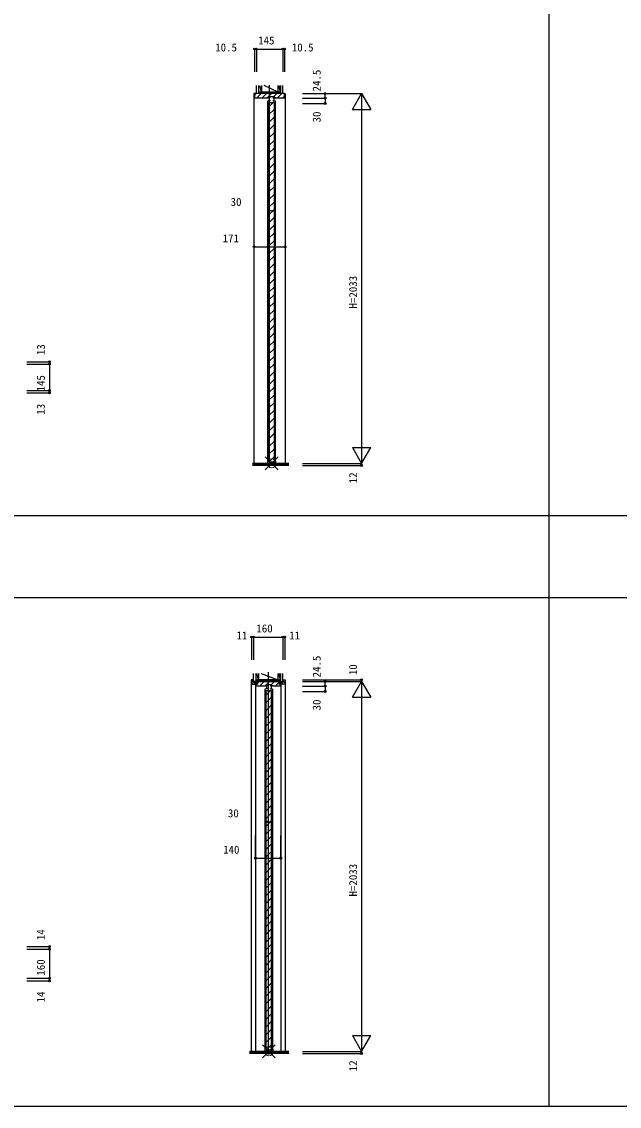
# Model space of a CAD drawing. Units: millimetres, scale not verified. Extents: x -14340 to 14341, y -9999 to 10001.
# Drawn here: x -5843 to -2555, y -9999 to -4037 of the extents above; entities that cross this region are included whole.
import ezdxf
from ezdxf.enums import TextEntityAlignment as Align

# ---------------------------------------------------------------- set-up
doc = ezdxf.new("R2010")
doc.units = ezdxf.units.MM
doc.header["$LTSCALE"] = 50
for name, color, linetype in [('0-3_YKK_C1', 4, 'Continuous'), ('0-4_YKK_F1', 7, 'Continuous'), ('0-6_YKK_N1', 2, 'Continuous'), ('0-7_YKK_Z1', 7, 'Continuous')]:
    doc.layers.add(name, color=color, linetype=linetype)
doc.layers.add('0-5_YKK_IN', color=1, linetype='Continuous', lineweight=18)
doc.styles.add('ＭＳ ゴシック', font='')
doc.styles.get('ＭＳ ゴシック').set_extended_font_data('MS Gothic')

msp = doc.modelspace()

# ---------------------------------------------------------------- linework, layer by layer
at = {"layer": '0-3_YKK_C1'}
for p, q in [((-4562.19, -4441.47), (-4552.52, -4431.8)), ((-4548.24, -4455.8), (-4524.24, -4431.8)), ((-4519.96, -4455.8), (-4495.96, -4431.8)), ((-4491.67, -4455.8), (-4467.67, -4431.8)), ((-4490.49, -4456), (-4480.79, -4456)), ((-4488.69, -6461.8), (-4488.69, -4471.18)), ((-4473.89, -4471), (-4486.49, -4471)), ((-4477.09, -4452.5), (-4477.09, -4447.4)), ((-4476.19, -4447.4), (-4459.19, -4447.4)), ((-4461.49, -4471), (-4448.89, -4471)), ((-4458.29, -4447.4), (-4458.29, -4452.5)), ((-4454.99, -4447.4), (-4439.39, -4431.8)), ((-4444.89, -4456), (-4454.59, -4456)), ((-4446.69, -6461.8), (-4446.69, -4471.18)), ((-4434.19, -4431.8), (-4436.69, -4431.8)), ((-4435.1, -4455.8), (-4411.1, -4431.8)), ((-4406.82, -4455.8), (-4396.19, -4445.17)), ((-4482.69, -4505.21), (-4458.27, -4480.8)), ((-4482.69, -4480.8), (-4452.69, -4480.8)), ((-4482.69, -6455.8), (-4482.69, -4480.8)), ((-4482.69, -4547.64), (-4452.69, -4517.64)), ((-4452.69, -6455.8), (-4452.69, -4480.8)), ((-4482.69, -4590.07), (-4452.69, -4560.07)), ((-4482.69, -4632.49), (-4452.69, -4602.49)), ((-4482.69, -4674.92), (-4452.69, -4644.92)), ((-4482.69, -4717.35), (-4452.69, -4687.35)), ((-4482.69, -4759.77), (-4452.69, -4729.77)), ((-4482.69, -4802.2), (-4452.69, -4772.2)), ((-4482.69, -4844.63), (-4452.69, -4814.63)), ((-4482.69, -4887.05), (-4452.69, -4857.05)), ((-4482.69, -4929.48), (-4452.69, -4899.48)), ((-4482.69, -4971.91), (-4452.69, -4941.91)), ((-4482.69, -5014.33), (-4452.69, -4984.33)), ((-4482.69, -5056.76), (-4452.69, -5026.76)), ((-4482.69, -5099.18), (-4452.69, -5069.18)), ((-4482.69, -5141.61), (-4452.69, -5111.61)), ((-4482.69, -5184.04), (-4452.69, -5154.04)), ((-4482.69, -5226.46), (-4452.69, -5196.46)), ((-4482.69, -5268.89), (-4452.69, -5238.89)), ((-4482.69, -5311.32), (-4452.69, -5281.32)), ((-4482.69, -5353.74), (-4452.69, -5323.74)), ((-4482.69, -5396.17), (-4452.69, -5366.17)), ((-4482.69, -5438.6), (-4452.69, -5408.6)), ((-4482.69, -5481.02), (-4452.69, -5451.02)), ((-4482.69, -5523.45), (-4452.69, -5493.45)), ((-4482.69, -5565.88), (-4452.69, -5535.88)), ((-4482.69, -5608.3), (-4452.69, -5578.3)), ((-4482.69, -5650.73), (-4452.69, -5620.73)), ((-4482.69, -5693.15), (-4452.69, -5663.15)), ((-4482.69, -5735.58), (-4452.69, -5705.58)), ((-4482.69, -5778.01), (-4452.69, -5748.01)), ((-4482.69, -5820.43), (-4452.69, -5790.43)), ((-4482.69, -5862.86), (-4452.69, -5832.86)), ((-4482.69, -5905.29), (-4452.69, -5875.29)), ((-4482.69, -5947.71), (-4452.69, -5917.71)), ((-4482.69, -5990.14), (-4452.69, -5960.14)), ((-4482.69, -6032.57), (-4452.69, -6002.57)), ((-4482.69, -6074.99), (-4452.69, -6044.99)), ((-4482.69, -6117.42), (-4452.69, -6087.42)), ((-4482.69, -6159.84), (-4452.69, -6129.84)), ((-4482.69, -6202.27), (-4452.69, -6172.27)), ((-4482.69, -6244.7), (-4452.69, -6214.7)), ((-4482.69, -6287.12), (-4452.69, -6257.12)), ((-4482.69, -6329.55), (-4452.69, -6299.55)), ((-4482.69, -6371.98), (-4452.69, -6341.98)), ((-4482.69, -6414.4), (-4452.69, -6384.4)), ((-4481.66, -6455.8), (-4452.69, -6426.83)), ((-4482.69, -6455.8), (-4452.69, -6455.8)), ((-4577.69, -7656.3), (-4577.69, -7676.3)), ((-4577.69, -7671.8), (-4571.19, -7678.3)), ((-4577.34, -7655.18), (-4566.69, -7665.83)), ((-4561.72, -7670.8), (-4554.22, -7678.3)), ((-4556.69, -7678.3), (-4556.69, -9697.3)), ((-4554.19, -7682.17), (-4550.32, -7678.3)), ((-4544.69, -7672.67), (-4536.32, -7664.3)), ((-4532.04, -7688.3), (-4508.04, -7664.3)), ((-4505.49, -7688.5), (-4495.79, -7688.5)), ((-4503.75, -7688.3), (-4497.29, -7681.84)), ((-4498.1, -7688.3), (-4497.29, -7687.49)), ((-4495.35, -7679.9), (-4479.75, -7664.3)), ((-4492.09, -7685), (-4492.09, -7679.9)), ((-4491.19, -7679.9), (-4474.19, -7679.9)), ((-4473.29, -7679.9), (-4473.29, -7685)), ((-4459.89, -7688.5), (-4469.59, -7688.5)), ((-4468.09, -7680.92), (-4451.47, -7664.3)), ((-4447.18, -7688.3), (-4423.18, -7664.3)), ((-4427.69, -7673.18), (-4422.57, -7678.3)), ((-4416.69, -7678.3), (-4416.69, -9697.3)), ((-4413.1, -7670.8), (-4405.6, -7678.3)), ((-4406.69, -7660.24), (-4395.69, -7671.24)), ((-4395.69, -7656.3), (-4395.69, -7676.3)), ((-4503.69, -9697.3), (-4503.69, -7703.68)), ((-4488.89, -7703.5), (-4501.49, -7703.5)), ((-4497.69, -7737.71), (-4473.27, -7713.3)), ((-4497.69, -7713.3), (-4467.69, -7713.3)), ((-4497.69, -9688.3), (-4497.69, -7713.3)), ((-4497.69, -7780.14), (-4467.69, -7750.14)), ((-4476.49, -7703.5), (-4463.89, -7703.5)), ((-4467.69, -9688.3), (-4467.69, -7713.3)), ((-4461.69, -9697.3), (-4461.69, -7703.68)), ((-4497.69, -7822.57), (-4467.69, -7792.57)), ((-4497.69, -7864.99), (-4467.69, -7834.99)), ((-4497.69, -7907.42), (-4467.69, -7877.42)), ((-4497.69, -7949.85), (-4467.69, -7919.85)), ((-4497.69, -7992.27), (-4467.69, -7962.27)), ((-4497.69, -8034.7), (-4467.69, -8004.7)), ((-4497.69, -8077.13), (-4467.69, -8047.13)), ((-4497.69, -8119.55), (-4467.69, -8089.55)), ((-4497.69, -8161.98), (-4467.69, -8131.98)), ((-4497.69, -8204.41), (-4467.69, -8174.41)), ((-4497.69, -8246.83), (-4467.69, -8216.83)), ((-4497.69, -8289.26), (-4467.69, -8259.26)), ((-4497.69, -8331.68), (-4467.69, -8301.68)), ((-4497.69, -8374.11), (-4467.69, -8344.11)), ((-4497.69, -8416.54), (-4467.69, -8386.54)), ((-4497.69, -8458.96), (-4467.69, -8428.96)), ((-4497.69, -8501.39), (-4467.69, -8471.39)), ((-4497.69, -8543.82), (-4467.69, -8513.82)), ((-4497.69, -8586.24), (-4467.69, -8556.24)), ((-4497.69, -8628.67), (-4467.69, -8598.67)), ((-4497.69, -8671.1), (-4467.69, -8641.1)), ((-4497.69, -8713.52), (-4467.69, -8683.52)), ((-4497.69, -8755.95), (-4467.69, -8725.95)), ((-4497.69, -8798.38), (-4467.69, -8768.38)), ((-4497.69, -8840.8), (-4467.69, -8810.8)), ((-4497.69, -8883.23), (-4467.69, -8853.23)), ((-4497.69, -8925.65), (-4467.69, -8895.65)), ((-4497.69, -8968.08), (-4467.69, -8938.08)), ((-4497.69, -9010.51), (-4467.69, -8980.51)), ((-4497.69, -9052.93), (-4467.69, -9022.93)), ((-4497.69, -9095.36), (-4467.69, -9065.36)), ((-4497.69, -9137.79), (-4467.69, -9107.79)), ((-4497.69, -9180.21), (-4467.69, -9150.21)), ((-4497.69, -9222.64), (-4467.69, -9192.64)), ((-4497.69, -9265.07), (-4467.69, -9235.07)), ((-4497.69, -9307.49), (-4467.69, -9277.49)), ((-4497.69, -9349.92), (-4467.69, -9319.92)), ((-4497.69, -9392.34), (-4467.69, -9362.34)), ((-4497.69, -9434.77), (-4467.69, -9404.77)), ((-4497.69, -9477.2), (-4467.69, -9447.2)), ((-4497.69, -9519.62), (-4467.69, -9489.62)), ((-4497.69, -9562.05), (-4467.69, -9532.05)), ((-4497.69, -9604.48), (-4467.69, -9574.48)), ((-4497.69, -9646.9), (-4467.69, -9616.9)), ((-4496.66, -9688.3), (-4467.69, -9659.33)), ((-4497.69, -9688.3), (-4467.69, -9688.3))]:
    msp.add_line(p, q, dxfattribs=at)
for points in [[(-4562.19, -4431.8), (-4564.69, -4431.8), (-4564.69, -6464.8)], [(-4421.19, -4431.8), (-4562.19, -4431.8), (-4562.19, -4453.8)], [(-4560.19, -4455.8), (-4482.79, -4455.8), (-4482.29, -4455.3), (-4482.29, -4447.4), (-4476.19, -4447.4), (-4459.19, -4447.4), (-4453.09, -4447.4), (-4453.09, -4455.3), (-4452.59, -4455.8), (-4398.19, -4455.8)], [(-4475.09, -4452.5), (-4480.79, -4452.5), (-4480.79, -4471)], [(-4460.29, -4452.5), (-4454.59, -4452.5), (-4454.59, -4471)], [(-4396.19, -4453.8), (-4396.19, -4431.8), (-4421.19, -4431.8)], [(-4396.19, -4431.8), (-4393.69, -4431.8), (-4393.69, -6464.8)], [(-4575.69, -7654.3), (-4580.69, -7654.3), (-4580.69, -9697.3)], [(-4575.69, -7678.3), (-4545.69, -7678.3), (-4545.69, -7670.8), (-4566.69, -7670.8), (-4566.69, -7654.3), (-4575.69, -7654.3)], [(-4419.19, -7664.3), (-4554.19, -7664.3), (-4554.19, -7669.6), (-4553.19, -7670.6), (-4544.69, -7670.6), (-4544.69, -7678.3), (-4547.19, -7678.3), (-4554.19, -7678.3), (-4554.19, -7686.3)], [(-4552.19, -7688.3), (-4497.79, -7688.3), (-4497.29, -7687.8), (-4497.29, -7679.9), (-4491.19, -7679.9), (-4474.19, -7679.9), (-4468.09, -7679.9), (-4468.09, -7687.8), (-4467.59, -7688.3), (-4421.19, -7688.3)], [(-4490.09, -7685), (-4495.79, -7685), (-4495.79, -7703.5)], [(-4475.29, -7685), (-4469.59, -7685), (-4469.59, -7703.5)], [(-4419.19, -7686.3), (-4419.19, -7678.3), (-4426.19, -7678.3), (-4428.69, -7678.3), (-4428.69, -7670.6), (-4420.19, -7670.6), (-4419.19, -7669.6), (-4419.19, -7664.3)], [(-4397.69, -7678.3), (-4427.69, -7678.3), (-4427.69, -7670.8), (-4406.69, -7670.8), (-4406.69, -7654.3), (-4397.69, -7654.3)], [(-4397.69, -7654.3), (-4392.69, -7654.3), (-4392.69, -9697.3)], [(-4510.51, -9696.67), (-4510.69, -9697.05), (-4510.69, -9697.3)], [(-4506.69, -9695.3), (-4488.99, -9695.3), (-4488.99, -9709.3), (-4476.39, -9709.3), (-4476.39, -9695.3), (-4467.19, -9695.3)], [(-4487.39, -9703.6), (-4487.39, -9695.3), (-4477.99, -9695.3), (-4477.99, -9703.6)], [(-4463.19, -9697.3), (-4463.19, -9697.05), (-4463.37, -9696.67)]]:
    msp.add_lwpolyline(points, dxfattribs=at)
for centre, radius, start, end in [((-4560.19, -4453.8), 2, 180.00001, 269.99999), ((-4398.19, -4453.8), 2, 270.00001, 359.99999), ((-4575.69, -7656.3), 2, 90.00001, 179.99999), ((-4575.69, -7676.3), 2, 180.00001, 269.99999), ((-4552.19, -7686.3), 2, 180.00001, 269.99999), ((-4421.19, -7686.3), 2, 270.00001, 359.99999), ((-4397.69, -7656.3), 2, 0.00001, 89.99999), ((-4397.69, -7676.3), 2, 270.00001, 359.99999), ((-4506.69, -9701.3), 6, 90, 129.5212), ((-4467.19, -9701.3), 6, 50.4788, 90)]:
    msp.add_arc(centre, radius, start, end, dxfattribs=at)
at = {"layer": '0-4_YKK_F1'}
for p, q in [((-2940.5, -9999.3), (-2940.5, 9500.7)), ((-14340.5, -6751.8), (14159.5, -6751.8)), ((-14340.5, -7201.8), (14159.5, -7201.8)), ((-14340.5, -9999.3), (14340.52, -9999.3))]:
    msp.add_line(p, q, dxfattribs=at)
at = {"layer": '0-5_YKK_IN'}
for p, q in [((-4503.04, -6500.16), (-4432.33, -6429.44)), ((-4503.04, -6429.44), (-4432.33, -6500.16)), ((-4518.04, -9732.66), (-4447.33, -9661.94)), ((-4518.04, -9661.94), (-4447.33, -9732.66))]:
    msp.add_line(p, q, dxfattribs=at)
for centre in [(-4467.69, -6464.8), (-4482.69, -9697.3)]:
    msp.add_circle(centre, 25, dxfattribs=at)
at = {"layer": '0-6_YKK_N1'}
for p, q in [((-4562.19, -4186.8), (-4562.19, -4311.8)), ((-4551.69, -4186.8), (-4562.19, -4186.8)), ((-4551.69, -4186.8), (-4551.69, -4311.8)), ((-4551.69, -4186.8), (-4406.69, -4186.8)), ((-4406.69, -4186.8), (-4406.69, -4311.8)), ((-4406.69, -4186.8), (-4396.19, -4186.8)), ((-4396.19, -4186.8), (-4396.19, -4311.8)), ((-4297.5, -4431.8), (-3972.5, -4431.8)), ((-4172.5, -4456.3), (-4172.5, -4486.3)), ((-4022.5, -4518.4), (-3972.5, -4431.8)), ((-3972.5, -4431.8), (-3922.5, -4518.4)), ((-3972.5, -4431.8), (-3972.5, -6464.8)), ((-4297.5, -4486.3), (-4172.5, -4486.3)), ((-4022.5, -4518.4), (-3922.5, -4518.4)), ((-4482.69, -5074.53), (-4452.69, -5074.53)), ((-4564.69, -5274.53), (-4393.69, -5274.53)), ((-5815.18, -5905.8), (-5690.18, -5905.8)), ((-5815.18, -5918.8), (-5690.18, -5918.8)), ((-5690.18, -5918.8), (-5690.18, -5905.8)), ((-5690.18, -5918.8), (-5690.18, -6063.8)), ((-5815.18, -6063.8), (-5690.18, -6063.8)), ((-5815.18, -6076.8), (-5690.18, -6076.8)), ((-5690.18, -6063.8), (-5690.18, -6076.8)), ((-4022.5, -6378.2), (-3922.5, -6378.2)), ((-4022.5, -6378.2), (-3972.5, -6464.8)), ((-3972.5, -6464.8), (-3922.5, -6378.2)), ((-4297.5, -6464.8), (-3972.5, -6464.8)), ((-4297.5, -6476.8), (-3972.5, -6476.8)), ((-3972.5, -6464.8), (-3972.5, -6476.8)), ((-4577.69, -7419.3), (-4577.69, -7544.3)), ((-4566.69, -7419.3), (-4577.69, -7419.3)), ((-4566.69, -7419.3), (-4566.69, -7544.3)), ((-4566.69, -7419.3), (-4406.69, -7419.3)), ((-4406.69, -7419.3), (-4406.69, -7544.3)), ((-4406.69, -7419.3), (-4395.69, -7419.3)), ((-4395.69, -7419.3), (-4395.69, -7544.3)), ((-4297.5, -7654.3), (-3972.5, -7654.3)), ((-4297.5, -7664.3), (-3972.5, -7664.3)), ((-4172.5, -7688.8), (-4172.5, -7718.8)), ((-4022.5, -7750.9), (-3972.5, -7664.3)), ((-3972.5, -7654.3), (-3972.5, -9697.3)), ((-3972.5, -7664.3), (-3922.5, -7750.9)), ((-4297.5, -7718.8), (-4172.5, -7718.8)), ((-4022.5, -7750.9), (-3922.5, -7750.9)), ((-4497.69, -8435.51), (-4467.69, -8435.51)), ((-4556.69, -8635.51), (-4556.69, -8510.51)), ((-4416.69, -8635.51), (-4416.69, -8510.51)), ((-4556.69, -8635.51), (-4416.69, -8635.51)), ((-5815.18, -9121.3), (-5690.18, -9121.3)), ((-5690.18, -9135.3), (-5690.18, -9121.3)), ((-5815.18, -9135.3), (-5690.18, -9135.3)), ((-5690.18, -9135.3), (-5690.18, -9295.3)), ((-5815.18, -9295.3), (-5690.18, -9295.3)), ((-5690.18, -9295.3), (-5690.18, -9309.3)), ((-5815.18, -9309.3), (-5690.18, -9309.3)), ((-4022.5, -9610.7), (-3922.5, -9610.7)), ((-4022.5, -9610.7), (-3972.5, -9697.3)), ((-3972.5, -9697.3), (-3922.5, -9610.7)), ((-4297.5, -9697.3), (-3972.5, -9697.3)), ((-4297.5, -9709.3), (-3972.5, -9709.3)), ((-3972.5, -9697.3), (-3972.5, -9709.3))]:
    msp.add_line(p, q, dxfattribs=at)
for points in [[(-4297.5, -4456.3), (-4172.5, -4456.3), (-4172.5, -4431.8)], [(-4297.5, -7688.8), (-4172.5, -7688.8), (-4172.5, -7664.3)]]:
    msp.add_lwpolyline(points, dxfattribs=at)
for centre in [(-4562.19, -4186.8), (-4551.69, -4186.8), (-4406.69, -4186.8), (-4396.19, -4186.8), (-4172.5, -4431.8), (-4172.5, -4456.3), (-4172.5, -4486.3), (-4482.69, -5074.53), (-4452.69, -5074.53), (-4564.69, -5274.53), (-4393.69, -5274.53), (-5690.18, -5905.8), (-5690.18, -5918.8), (-5690.18, -6063.8), (-5690.18, -6076.8), (-3972.5, -6476.8), (-4577.69, -7419.3), (-4566.69, -7419.3), (-4406.69, -7419.3), (-4395.69, -7419.3), (-4172.5, -7664.3), (-4172.5, -7688.8), (-3972.5, -7654.3), (-4172.5, -7718.8), (-4497.69, -8435.51), (-4467.69, -8435.51), (-4556.69, -8635.51), (-4416.69, -8635.51), (-5690.18, -9121.3), (-5690.18, -9135.3), (-5690.18, -9295.3), (-5690.18, -9309.3), (-3972.5, -9709.3)]:
    msp.add_circle(centre, 5, dxfattribs=at)
at = {"layer": '0-7_YKK_Z1'}
for p, q in [((-4551.69, -4431.8), (-4551.69, -4386.8)), ((-4539.19, -4386.8), (-4539.19, -4431.8)), ((-4524.19, -4421.8), (-4533.15, -4388.36)), ((-4524.19, -4387.18), (-4524.19, -4431.8)), ((-4510.76, -4386.25), (-4434.19, -4421.8)), ((-4479.19, -6482.03), (-4479.19, -4386.25)), ((-4434.19, -4387.18), (-4434.19, -4431.8)), ((-4419.19, -4421.8), (-4419.19, -4386.8)), ((-4419.19, -4386.8), (-4419.19, -4431.8)), ((-4406.69, -4431.8), (-4406.69, -4386.8)), ((-4524.19, -4421.8), (-4434.19, -4431.8)), ((-4372.5, -6464.8), (-4573.71, -6464.8)), ((-4573.71, -6467.8), (-4372.5, -6467.8)), ((-4573.71, -6470.8), (-4372.5, -6470.8)), ((-4573.71, -6473.8), (-4372.5, -6473.8)), ((-4372.5, -6476.8), (-4573.71, -6476.8)), ((-4566.69, -7664.3), (-4566.69, -7619.3)), ((-4554.19, -7619.3), (-4554.19, -7654.3)), ((-4554.19, -7619.68), (-4554.19, -7654.3)), ((-4539.19, -7619.68), (-4539.19, -7654.3)), ((-4524.35, -7619.3), (-4434.19, -7654.3)), ((-4486.69, -7613.06), (-4486.69, -9714.54)), ((-4434.19, -7619.68), (-4434.19, -7654.3)), ((-4419.19, -7654.3), (-4428.57, -7619.3)), ((-4419.19, -7654.3), (-4419.19, -7619.3)), ((-4419.19, -7619.68), (-4419.19, -7654.3)), ((-4406.69, -7664.3), (-4406.69, -7619.3)), ((-4554.19, -7654.3), (-4539.19, -7654.3)), ((-4539.19, -7654.3), (-4434.19, -7664.3)), ((-4539.19, -7654.3), (-4539.19, -7664.3)), ((-4539.19, -7654.3), (-4434.19, -7654.3)), ((-4539.19, -7664.3), (-4434.19, -7664.3)), ((-4434.19, -7654.3), (-4434.19, -7664.3)), ((-4434.19, -7654.3), (-4419.19, -7654.3)), ((-4494.69, -9697.3), (-4588.71, -9697.3)), ((-4588.71, -9700.3), (-4494.69, -9700.3)), ((-4588.71, -9703.3), (-4494.69, -9703.3)), ((-4588.71, -9706.3), (-4494.69, -9706.3)), ((-4372.5, -9709.3), (-4588.71, -9709.3)), ((-4494.69, -9697.3), (-4494.69, -9709.3)), ((-4372.5, -9697.3), (-4470.69, -9697.3)), ((-4470.69, -9697.3), (-4470.69, -9709.3)), ((-4470.69, -9700.3), (-4372.5, -9700.3)), ((-4470.69, -9703.3), (-4372.5, -9703.3)), ((-4470.69, -9706.3), (-4372.5, -9706.3))]:
    msp.add_line(p, q, dxfattribs=at)
for points in [[(-4539.19, -4386.8), (-4539.19, -4421.8), (-4419.19, -4421.8), (-4428.15, -4388.36)], [(-4554.19, -7619.3), (-4554.19, -7664.3), (-4566.69, -7664.3)], [(-4539.19, -7619.3), (-4539.19, -7654.3), (-4548.57, -7619.3)], [(-4434.19, -7619.3), (-4434.19, -7654.3), (-4539.19, -7654.3)], [(-4419.19, -7619.3), (-4419.19, -7664.3), (-4406.69, -7664.3)]]:
    msp.add_lwpolyline(points, dxfattribs=at)

# ---------------------------------------------------------------- texts
at = {"layer": '0-6_YKK_N1', "style": 'ＭＳ ゴシック'}
for s, p in [('10.5', (-4778.13, -4213.42)), ('145', (-4541.69, -4174.8)), ('10.5', (-4356.51, -4213.32)), ('30', (-4693.11, -5062.53)), ('171', (-4737.4, -5262.53)), ('11', (-4661.05, -7445.92)), ('160', (-4551.69, -7407.3)), ('11', (-4370.72, -7445.82)), ('30', (-4708.11, -8423.51)), ('140', (-4734.4, -8623.51))]:
    msp.add_text(s, height=43.99, dxfattribs=at).set_placement(p, align=Align.BOTTOM_LEFT)
for s, p in [('24.5', (-4184.5, -4420.05)), ('30', (-4184.5, -4590.27)), ('H=2033', (-3984.5, -5613.3)), ('13', (-5702.18, -5869.4)), ('145', (-5702.18, -6069.33)), ('13', (-5702.18, -6196.8)), ('12', (-3984.32, -6574.1)), ('24.5', (-4184.5, -7641.58)), ('10', (-3984.5, -7629.11)), ('30', (-4184.5, -7822.77)), ('H=2033', (-3984.5, -8845.8)), ('14', (-5702.18, -9085.9)), ('160', (-5702.18, -9280.83)), ('14', (-5702.18, -9428.3)), ('12', (-3984.32, -9806.6))]:
    msp.add_text(s, height=43.99, rotation=90, dxfattribs=at).set_placement(p, align=Align.BOTTOM_LEFT)

doc.saveas('drawing.dxf')
